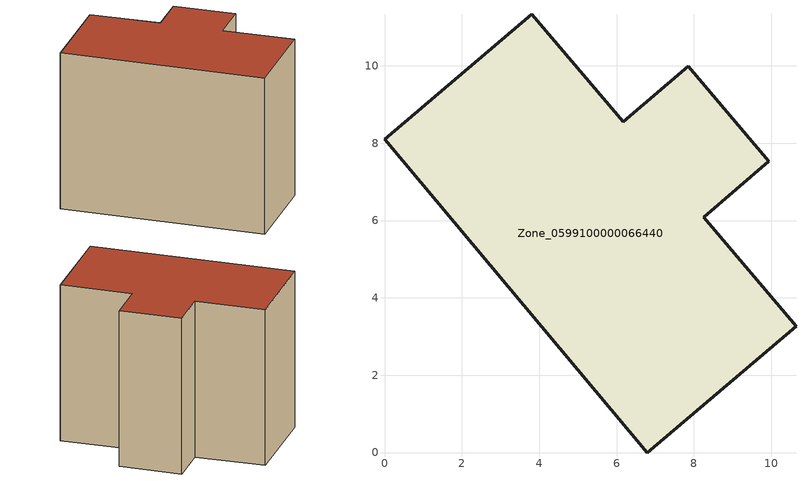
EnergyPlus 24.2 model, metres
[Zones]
Zone_0599100000066440
 floor ground (C_G): 0,8.1 3.81,11.33 6.17,8.56 7.85,9.99 9.94,7.53 8.25,6.09 10.64,3.27 6.79,0 z0.16
 wall outside (C_F): 6.79,0 10.64,3.27 8.25,6.09 9.94,7.53 7.85,9.99 6.17,8.56 3.81,11.33 0,8.1 6.79,0 z0.16:8.55
 roof outside (C_R): 3.81,11.33 0,8.1 6.79,0 10.64,3.27 8.25,6.09 9.94,7.53 7.85,9.99 6.17,8.56 z8.55
[BUILDING]
Pand.0599100000066440: North Axis=0; Terrain=City; Loads Convergence Tolerance Value=0.04; Temperature Convergence Tolerance Value=0.4; Solar Distribution=FullExterior; Maximum Number of Warmup Days=25; Minimum Number of Warmup Days=1
[Site:Location]
Rotterdam.The.Hague.AP_ZH_NLD Design_Conditions: Latitude=51.96; Longitude=4.45; Time Zone=1; Elevation=-4.5
[SITE:GROUNDTEMPERATURE:BUILDINGSURFACE]
18, 18, 18, 18, 18, 18, 18, 18, 18, 18, 18, 18
[MATERIAL] Thermal Absorptance=0.9; Solar Absorptance=0.7; Visible Absorptance=0.7
Name | Roughness | Thickness | Conductivity | Density | Specific Heat
G.TC.1975-1991 | MediumSmooth | 0.15 | 0.288461 | 540 | 1210
F.TC.1975-1991 | Rough | 0.3 | 0.230769 | 1920 | 840
R.TC.1975-1991 | MediumRough | 0.2 | 0.153846 | 1500 | 1000
[CONSTRUCTION]
C_G: G.TC.1975-1991
C_F: F.TC.1975-1991
C_R: R.TC.1975-1991
[ZONE]
Zone_0599100000066440: Type=1; Multiplier=1; Ceiling Height=Autocalculate; Volume=Autocalculate; Floor Area=autocalculate; Part of Total Floor Area=Yes
[ZONEINFILTRATION:DESIGNFLOWRATE]
Infil_Zone_0599100000066440: Zone or ZoneList or Space or SpaceList=Zone_0599100000066440; Schedule=AlwaysOn; Design Flow Rate Calculation Method=Flow/Area; Flow Rate per Floor Area=0.003; Constant Term Coefficient=1; Temperature Term Coefficient=0; Velocity Term Coefficient=0; Velocity Squared Term Coefficient=0
[HVACTEMPLATE:ZONE:IDEALLOADSAIRSYSTEM]
Zone_0599100000066440: Maximum Heating Supply Air Temperature=50; Minimum Cooling Supply Air Temperature=13; Maximum Heating Supply Air Humidity Ratio=0.0156; Minimum Cooling Supply Air Humidity Ratio=0.0077; Heating Limit=NoLimit; Cooling Limit=NoLimit; Dehumidification Control Type=ConstantSensibleHeatRatio; Cooling Sensible Heat Ratio=0.7; Dehumidification Setpoint=60; Humidification Control Type=None; Humidification Setpoint=30; Outdoor Air Method=None; Outdoor Air Flow Rate per Person=0.00944; Outdoor Air Flow Rate per Zone Floor Area=0; Outdoor Air Flow Rate per Zone=0; Demand Controlled Ventilation Type=None; Outdoor Air Economizer Type=NoEconomizer; Heat Recovery Type=None; Sensible Heat Recovery Effectiveness=0.7; Latent Heat Recovery Effectiveness=0.65
[ZONECONTROL:THERMOSTAT]
ThermostatControl_Zone_0599100000066440: Zone or ZoneList=Zone_0599100000066440; Control Type Schedule=DualSetpointControlType; Control 1=Thermostat_Zone_0599100000066440; Temperature Difference Between Cutout And Setpoint=0
[THERMOSTATSETPOINT:DUALSETPOINT]
Thermostat_Zone_0599100000066440: Heating Setpoint Temperature Schedule=HeatingSetpoint_Zone_0599100000066440; Cooling Setpoint Temperature Schedule=CoolingSetpoint_Zone_0599100000066440
[SCHEDULE:COMPACT]
HeatingSetpoint_Zone_0599100000066440: Through: 12/31, For: AllDays, Until: 24:00, 21
CoolingSetpoint_Zone_0599100000066440: Through: 12/31, For: AllDays, Until: 24:00, 24
DualSetpointControlType: Through: 12/31, For: AllDays, Until: 24:00, 4
AlwaysOn: Through: 12/31, For: AllDays, Until: 24:00, 1
